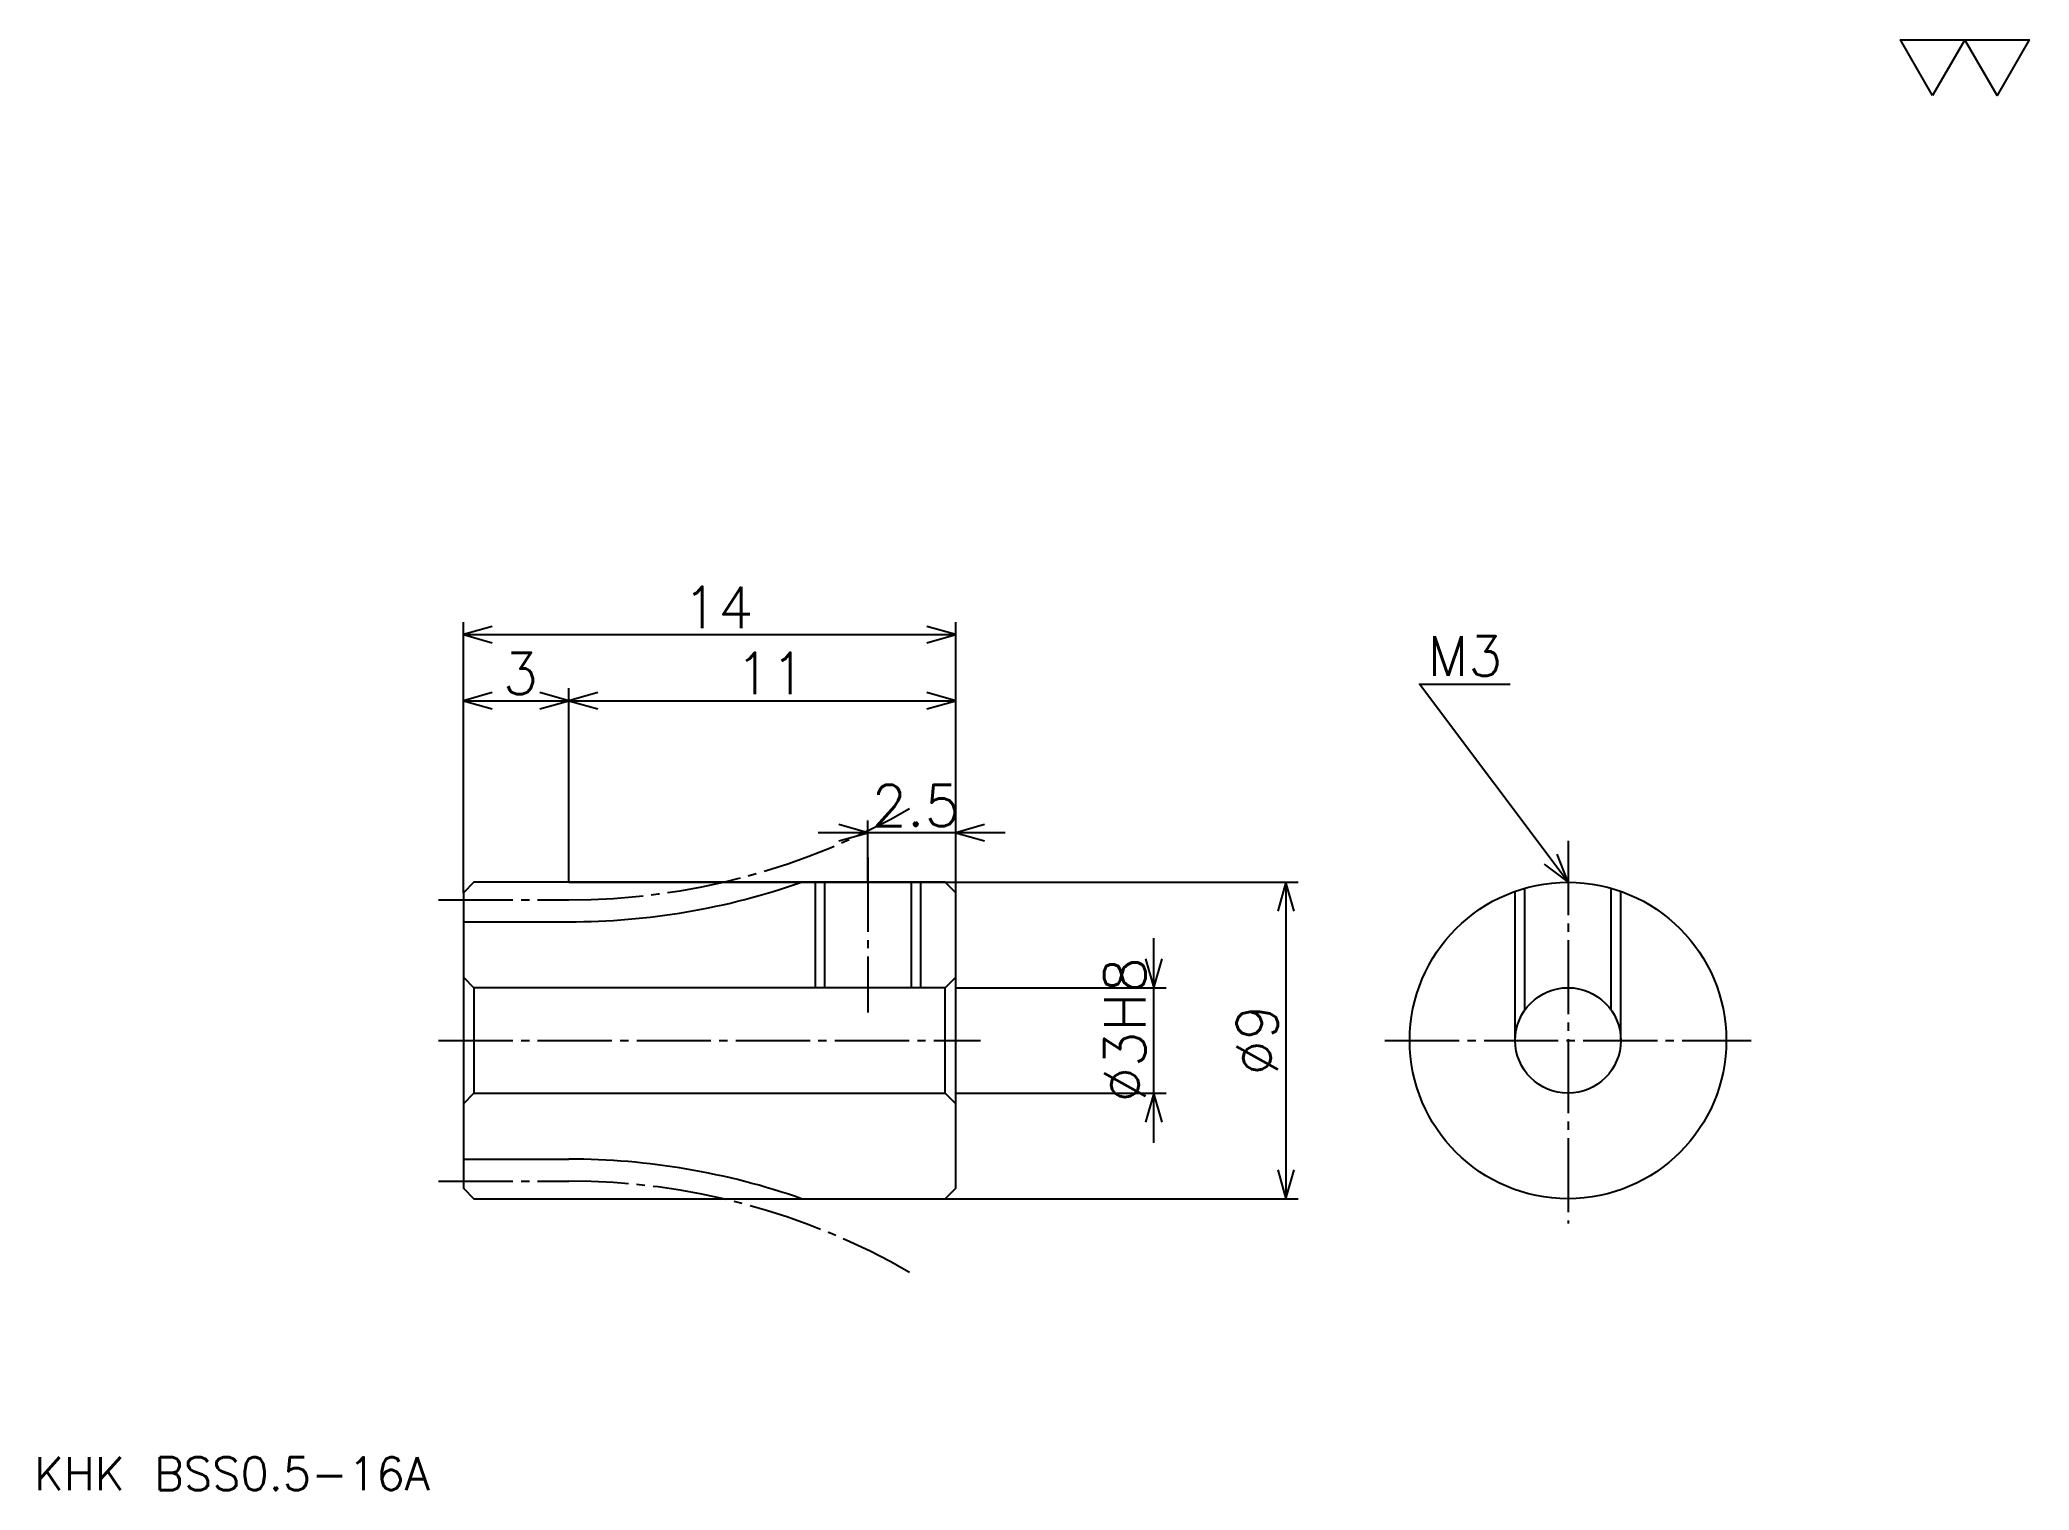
# Model space of a CAD drawing. Extents: x 2.5 to 59.1, y 2.6 to 43.8.
import ezdxf

# ---------------------------------------------------------------- set-up
doc = ezdxf.new("R2010")
doc.units = 0
doc.linetypes.add('DASHDOT', pattern=[2.816327, 2.112245, -0.234694, 0.234694, -0.234694])
doc.layers.get('0').update_dxf_attribs({"linetype": 'CONTINUOUS'})
doc.layers.add('DASHDOT', color=6, linetype='DASHDOT')
doc.styles.add('KANJI', font='TXT', dxfattribs={"bigfont": 'BIGFONT'})

msp = doc.modelspace()

# ---------------------------------------------------------------- linework, layer by layer
at = {"color": 5}
for p, q in [((14.551018, 19.872448), (14.551018, 27.265305)), ((28.551018, 19.872448), (28.551018, 27.265305)), ((14.551018, 26.913265), (28.551018, 26.913265)), ((14.551018, 25.035713), (17.551018, 25.035713)), ((17.551018, 19.872448), (17.551018, 25.387754)), ((17.551018, 25.035713), (28.551018, 25.035713)), ((26.051018, 19.872448), (26.051018, 21.632652)), ((29.959181, 21.280611), (24.642855, 21.280611)), ((14.551018, 19.572449), (14.551018, 19.872448)), ((17.551018, 19.872448), (28.551018, 19.872448)), ((26.051018, 19.872448), (26.051018, 19.872448)), ((26.051018, 19.872448), (26.051018, 19.872448)), ((28.551018, 19.872448), (38.290817, 19.872448)), ((28.551018, 19.572449), (28.551018, 19.872448)), ((37.938774, 19.872448), (37.938774, 10.872448)), ((34.18367, 12.464285), (34.18367, 18.280611)), ((28.551018, 16.872448), (34.535713, 16.872448)), ((28.551018, 13.872448), (34.535713, 13.872448)), ((17.551018, 10.872448), (28.551018, 10.872448)), ((28.551018, 10.872448), (38.290817, 10.872448))]:
    msp.add_line(p, q, dxfattribs=at)
at = {"color": 4}
for p, q in [((14.551018, 18.747448), (17.551018, 18.747448)), ((28.551018, 17.172447), (28.251019, 16.872448)), ((14.551018, 13.572448), (14.851018, 13.872448)), ((28.551018, 13.572448), (28.251019, 13.872448)), ((14.551018, 11.997448), (17.551018, 11.997448))]:
    msp.add_line(p, q, dxfattribs=at)
at = {"color": 7}
msp.add_lwpolyline([(56.32653, 42.2449), (55.411224, 43.831429), (59.072449, 43.831429), (58.157143, 42.2449), (57.241837, 43.831429), (56.32653, 42.2449)], dxfattribs=at)
at = {"color": 5}
for points in [[(15.372446, 27.147957), (14.551018, 26.913265), (15.372446, 26.67857)], [(27.729589, 26.67857), (28.551018, 26.913265), (27.729589, 27.147957)], [(45.959183, 19.872448), (41.734692, 25.5051), (44.316322, 25.5051)], [(15.372446, 25.270407), (14.551018, 25.035713), (15.372446, 24.80102)], [(16.729589, 24.80102), (17.551018, 25.035713), (16.729589, 25.270407)], [(18.372446, 25.270407), (17.551018, 25.035713), (18.372446, 24.80102)], [(27.729589, 24.80102), (28.551018, 25.035713), (27.729589, 25.270407)], [(25.229589, 21.045918), (26.051018, 21.280611), (25.229589, 21.515305)], [(29.372446, 21.515305), (28.551018, 21.280611), (29.372446, 21.045918)], [(45.278568, 20.388775), (45.959183, 19.872448), (45.654079, 20.670406)], [(38.17347, 19.05102), (37.938774, 19.872448), (37.704079, 19.05102)], [(33.948975, 17.693876), (34.18367, 16.872448), (34.418365, 17.693876)], [(34.418365, 13.05102), (34.18367, 13.872448), (33.948975, 13.05102)], [(37.704079, 11.693876), (37.938774, 10.872448), (38.17347, 11.693876)]]:
    msp.add_lwpolyline(points, dxfattribs=at)
at = {"color": 4}
for points in [[(17.551018, 19.872448), (17.551018, 19.872448), (14.851018, 19.872448), (14.551018, 19.572449), (14.551018, 13.572448)], [(14.551018, 13.572448), (14.551018, 11.172448), (14.851018, 10.872448), (17.551018, 10.872448), (17.551018, 10.872448), (17.551018, 10.872448), (28.251019, 10.872448), (28.551018, 11.172448), (28.551018, 19.572449), (28.251019, 19.872448), (17.551018, 19.872448), (17.551018, 19.872448)], [(24.551018, 19.872448), (24.551018, 16.872448)], [(24.821018, 19.872448), (24.821018, 16.872448)], [(27.281017, 19.872448), (27.281017, 16.872448)], [(27.551018, 19.872448), (27.551018, 16.872448)], [(44.459183, 15.372448), (44.459183, 19.615089)], [(44.729179, 16.230993), (44.729179, 19.701084)], [(47.189182, 16.230993), (47.189182, 19.701084)], [(47.459183, 15.372448), (47.459183, 19.615089)], [(14.551018, 17.172447), (14.851018, 16.872448), (14.851018, 13.872448), (28.251019, 13.872448), (28.251019, 16.872448), (14.851018, 16.872448)]]:
    msp.add_lwpolyline(points, dxfattribs=at)
for radius in [4.5, 1.5]:
    msp.add_circle((45.959183, 15.372448), radius, dxfattribs=at)
for centre, start, end in [((17.551018, 38.747448), 270, 289.3088308), ((17.551018, -8.002552), 70.6911692, 90)]:
    msp.add_arc(centre, 20, start, end, dxfattribs=at)
at = {"layer": 'DASHDOT', "color": 7}
for p, q in [((45.959183, 21.045918), (45.959183, 10.168366)), ((13.846936, 19.372448), (17.551018, 19.372448)), ((13.846936, 15.372448), (29.2551, 15.372448)), ((40.7551, 15.372448), (51.163261, 15.372448)), ((13.846936, 11.372448), (17.551018, 11.372448))]:
    msp.add_line(p, q, dxfattribs=at)
msp.add_lwpolyline([(26.051018, 20.57653), (26.051018, 16.168365)], dxfattribs=at)
for centre, start, end in [((17.551018, 38.747448), 270, 300.0000004), ((17.551018, -8.002552), 59.9999996, 90)]:
    msp.add_arc(centre, 19.375, start, end, dxfattribs=at)

# ---------------------------------------------------------------- texts
at = {"color": 7, "style": 'KANJI'}
for s, height, p in [('14', 1.173469, (20.788263, 27.101019)), ('M3', 1.126531, (41.969383, 25.739796)), ('3', 1.173469, (15.669641, 25.223469)), ('11', 1.173469, (22.288263, 25.223469)), ('2.5', 1.173469, (26.156885, 21.468367)), ('KHK BSS0.5-16A', 0.938776, (2.346939, 2.581633))]:
    msp.add_text(s, height=height, dxfattribs=at).set_placement(p)
for s, p in [('%%c3H8', (33.948975, 13.612244)), ('%%c9', (37.704079, 14.374999))]:
    msp.add_text(s, height=1.173469, rotation=90, dxfattribs=at).set_placement(p)

doc.saveas('drawing.dxf')
